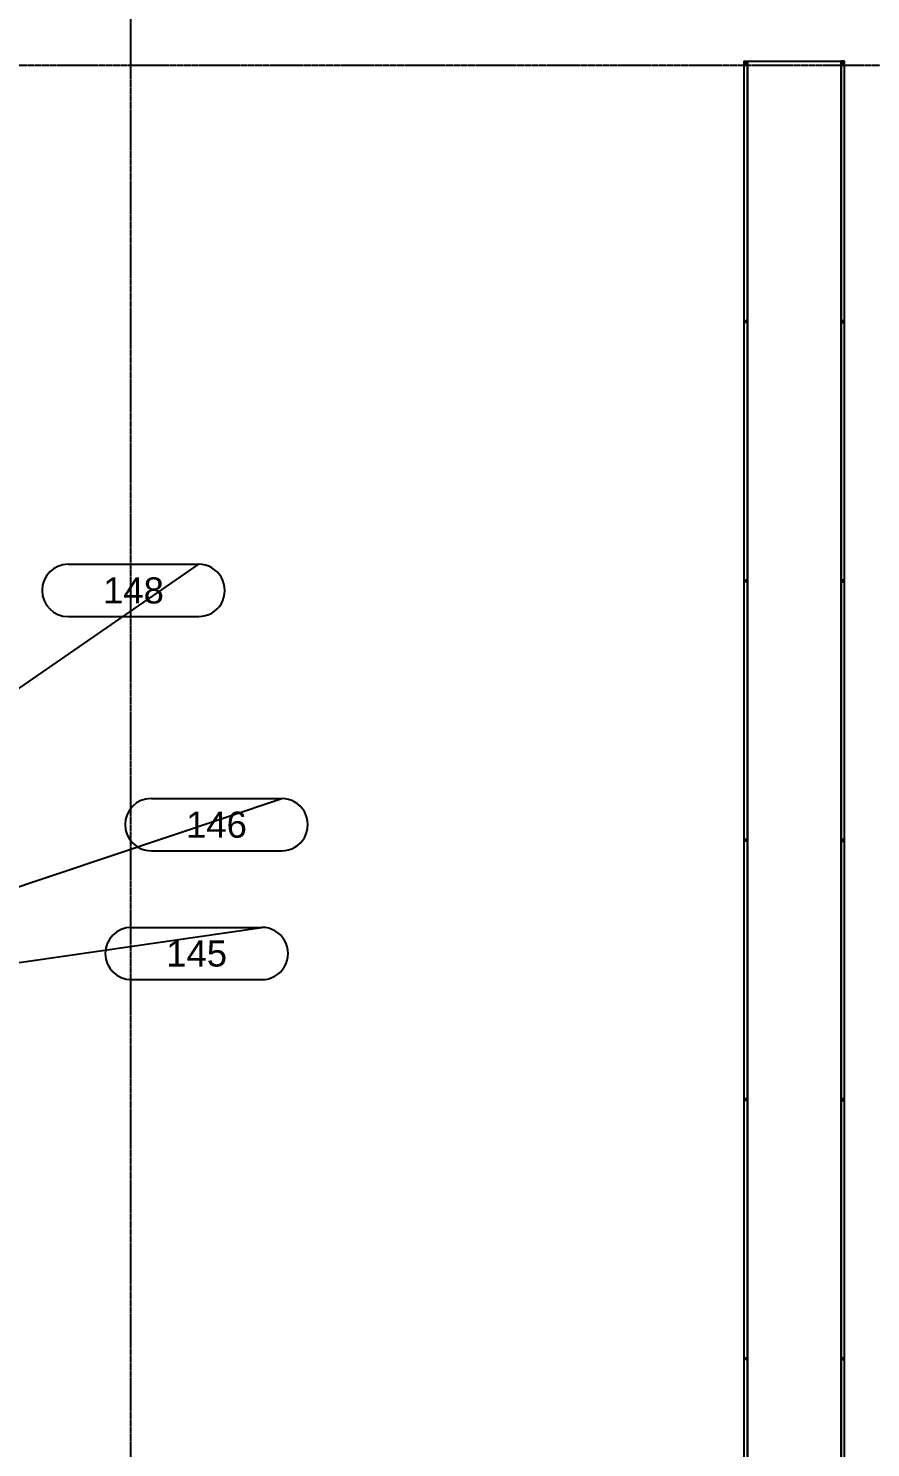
# Model space of a CAD drawing. Header units: inches. Extents: x -21257 to 11444, y 0 to 8704.
# Drawn here: x 5081 to 5468, y 7072 to 7725 of the extents above; entities that cross this region are included whole.
import ezdxf
from ezdxf.enums import TextEntityAlignment as Align

# ---------------------------------------------------------------- set-up
doc = ezdxf.new("R2010")
doc.units = ezdxf.units.IN
doc.header["$MEASUREMENT"] = 0
doc.linetypes.add('CENTER2', pattern=[1.125, 0.75, -0.125, 0.125, -0.125])
for name, color, linetype in [('100-CONV-NUMBERS', 3, 'Continuous'), ('1000-CONV-LAYOUT', 30, 'Continuous'), ('Bldg_Cline', 8, 'CENTER2'), ('Bldg_Colnum', 8, 'Continuous')]:
    doc.layers.add(name, color=color, linetype=linetype)
doc.styles.get("Standard").update_dxf_attribs({"font": 'helvl.shx'})

# ---------------------------------------------------------------- blocks, each defined once
blk = doc.blocks.new('DCBLOCK')
at = {"linetype": 'Continuous'}
for p, q in [((-0.625, 0), (0, 0)), ((-0.625, -0.25), (0, -0.25))]:
    blk.add_line(p, q, dxfattribs=at)
for centre, start, end in [((-0.625, -0.125), 89.99998, 269.99994), ((0, -0.125), 269.99994, 89.99998)]:
    blk.add_arc(centre, 0.125, start, end)
blk.add_attdef('FORTNAITEM', text='', height=0.125).set_placement((-0.3125, -0.125), align=Align.MIDDLE_CENTER)
at = {"flags": 1}
blk.add_attdef('SERIALNUM', (-0.625, -0.3437), '', height=0.125, dxfattribs=at)
blk = doc.blocks.new('Promise-US15-100330-00-10-003 Bldg Colums')
at = {"layer": 'Bldg_Cline'}
for p, q in [((10035, 7192), (72, 7192)), ((10035, 7192), (74, 7192)), ((4200, 7192), (4200, 8))]:
    blk.add_line(p, q, dxfattribs=at)
at = {"layer": 'Bldg_Colnum'}
blk.add_line((4200, 7709.88), (4200, 7192), dxfattribs=at)

msp = doc.modelspace()

# ---------------------------------------------------------------- linework, layer by layer
at = {"layer": '100-CONV-NUMBERS', "linetype": 'Continuous'}
for p, q in [((5056.8, 7407.52, 330), (5159.46, 7478.34, 360)), ((5056.8, 7323.52, 330), (5197.6, 7370.72, 360)), ((5022.56, 7287.52, 30), (5188.5, 7311.52, 360))]:
    msp.add_line(p, q, dxfattribs=at)
at = {"layer": '1000-CONV-LAYOUT', "linetype": 'Continuous'}
for p, q in [((5410.1, 7709.48, 192), (5411.6, 7709.48, 192)), ((5410.1, 7708.58, 184.55), (5411.6, 7708.58, 184.55)), ((5411.6, 7708.58, 184.55), (5411.6, 7709.48, 192)), ((5456.1, 7709.48, 192), (5454.6, 7709.48, 192)), ((5454.6, 7709.48, 192), (5454.6, 7708.58, 184.55)), ((5454.6, 7708.58, 184.55), (5456.1, 7708.58, 184.55)), ((5410.1, 7590.34, 206.4), (5411.6, 7590.34, 206.4)), ((5411.6, 7590.34, 206.4), (5411.6, 7589.44, 198.95)), ((5454.6, 7590.34, 206.4), (5456.1, 7590.34, 206.4)), ((5454.6, 7590.34, 206.4), (5454.6, 7589.44, 198.95)), ((5411.6, 7589.44, 198.95), (5410.1, 7589.44, 198.95)), ((5454.6, 7589.44, 198.95), (5456.1, 7589.44, 198.95)), ((5410.1, 7471.21, 220.8), (5411.6, 7471.21, 220.8)), ((5411.6, 7470.31, 213.35), (5410.1, 7470.31, 213.35)), ((5411.6, 7471.21, 220.8), (5411.6, 7470.31, 213.35)), ((5454.6, 7471.21, 220.8), (5456.1, 7471.21, 220.8)), ((5454.6, 7471.21, 220.8), (5454.6, 7470.31, 213.35)), ((5454.6, 7470.31, 213.35), (5456.1, 7470.31, 213.35)), ((5410.1, 7352.08, 235.2), (5411.6, 7352.08, 235.2)), ((5411.6, 7351.18, 227.75), (5410.1, 7351.18, 227.75)), ((5411.6, 7352.08, 235.2), (5411.6, 7351.18, 227.75)), ((5454.6, 7352.08, 235.2), (5456.1, 7352.08, 235.2)), ((5454.6, 7352.08, 235.2), (5454.6, 7351.18, 227.75)), ((5454.6, 7351.18, 227.75), (5456.1, 7351.18, 227.75)), ((5410.1, 7232.95, 249.6), (5411.6, 7232.95, 249.6)), ((5411.6, 7232.05, 242.15), (5410.1, 7232.05, 242.15)), ((5411.6, 7232.95, 249.6), (5411.6, 7232.05, 242.15)), ((5454.6, 7232.95, 249.6), (5456.1, 7232.95, 249.6)), ((5454.6, 7232.95, 249.6), (5454.6, 7232.05, 242.15)), ((5454.6, 7232.05, 242.15), (5456.1, 7232.05, 242.15)), ((5410.1, 7113.81, 264), (5411.6, 7113.81, 264)), ((5411.6, 7112.91, 256.55), (5410.1, 7112.91, 256.55)), ((5411.6, 7113.81, 264), (5411.6, 7112.91, 256.55)), ((5454.6, 7113.81, 264), (5456.1, 7113.81, 264)), ((5454.6, 7113.81, 264), (5454.6, 7112.91, 256.55)), ((5454.6, 7112.91, 256.55), (5456.1, 7112.91, 256.55))]:
    msp.add_line(p, q, dxfattribs=at)
at = {"layer": '1000-CONV-LAYOUT'}
for points in [[(5410.1, 6518.15, 336), (5410.1, 7709.48, 192), (5411.6, 7709.48, 192), (5411.6, 6518.15, 336)], [(5410.1, 6517.25, 328.55), (5410.1, 7708.58, 184.55), (5411.6, 7708.58, 184.55), (5411.6, 6517.25, 328.55)], [(5411.6, 6518.15, 336), (5411.6, 7709.48, 192), (5454.6, 7709.48, 192), (5454.6, 6518.15, 336)], [(5411.6, 6518.15, 336), (5411.6, 7709.48, 192), (5411.6, 7708.58, 184.55), (5411.6, 6517.25, 328.55)], [(5454.6, 6518.15, 336), (5454.6, 7709.48, 192), (5454.6, 7708.58, 184.55), (5454.6, 6517.25, 328.55)], [(5454.6, 6518.15, 336), (5454.6, 7709.48, 192), (5456.1, 7709.48, 192), (5456.1, 6518.15, 336)], [(5454.6, 6517.25, 328.55), (5454.6, 7708.58, 184.55), (5456.1, 7708.58, 184.55), (5456.1, 6517.25, 328.55)]]:
    msp.add_3dface(points, dxfattribs=at)

# ---------------------------------------------------------------- block references
msp.add_blockref('Promise-US15-100330-00-10-003 Bldg Colums', (928.05, 515.51))
at = {"layer": '100-CONV-NUMBERS', "xscale": 96, "yscale": 96, "zscale": 96}
for p, values in [((5159.46, 7478.34, 360), {'FORTNAITEM': '148'}), ((5197.6, 7370.72, 360), {'FORTNAITEM': '146'}), ((5188.5, 7311.52, 360), {'FORTNAITEM': '145'})]:
    msp.add_blockref('DCBLOCK', p, dxfattribs=at).add_auto_attribs(values)

doc.saveas('drawing.dxf')
